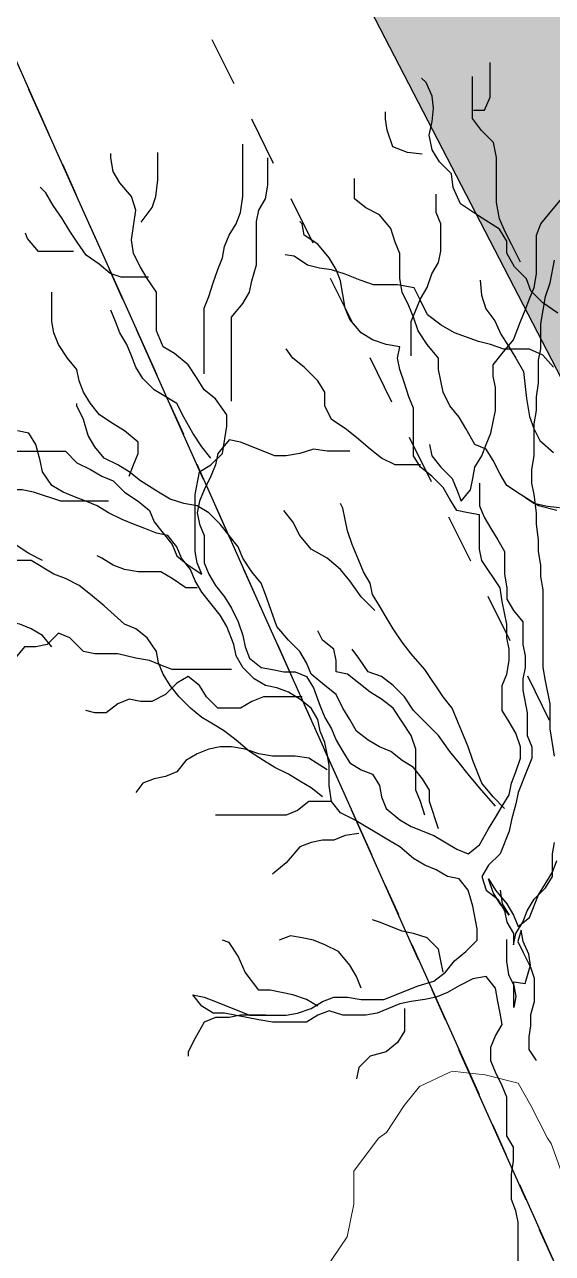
# Model space of a CAD drawing. Header units: centimetres. Extents: x 0 to 642158, y -847 to 649707.
# Drawn here: x 617024.75 to 617032.77, y 620858 to 620876.68 of the extents above; entities that cross this region are included whole.
import ezdxf

# ---------------------------------------------------------------- set-up
doc = ezdxf.new("R2010")
doc.units = ezdxf.units.CM
doc.header["$MEASUREMENT"] = 0
doc.linetypes.add('CENTERX2', pattern=[4, 2.5, -0.5, 0.5, -0.5])
doc.linetypes.add('JIS_02_0.7', pattern=[1.35, 0.75, -0.6])
doc.layers.add('MEV_schema paysager_Ha', color=7, linetype='Continuous', lineweight=25, transparency=0.13)
for name, color, linetype, lineweight in [('MEV_vegetal_V', 7, 'Continuous', 25), ('WAL_parcellaire agricole', 7, 'JIS_02_0.7', 25), ('WAL_topographie 0.5', 253, 'Continuous', 20)]:
    doc.layers.add(name, color=color, linetype=linetype, lineweight=lineweight)
doc.layers.add('SPW_parcellaire cadastral', color=7, linetype='CENTERX2', lineweight=25, true_color=0xff0542)
picture_1 = doc.add_image_def('image2.png', size_in_pixel=(6614, 11023))

# ---------------------------------------------------------------- blocks, each defined once
blk = doc.blocks.new('chataignier')
at = {"layer": 'MEV_vegetal_V'}
for points in [[(-2.24, 29.449), (-2.034, 29.449), (-1.931, 29.689), (-1.931, 30.341)], [(-0.664, 25.653), (-0.944, 25.849), (-1.168, 26.073), (-1.252, 26.297), (-1.476, 26.521), (-1.616, 26.773), (-1.616, 26.997), (-1.756, 27.221), (-2.148, 27.472), (-2.484, 27.697), (-2.624, 28.004), (-2.652, 28.256), (-2.876, 28.48), (-3.016, 28.704), (-3.072, 28.984), (-3.016, 29.236), (-2.988, 29.488), (-3.016, 29.712), (-3.128, 29.964), (-3.212, 30.048)], [(-1.364, 26.605), (-1.532, 26.941), (-1.644, 27.164), (-1.756, 27.416), (-1.812, 27.724), (-1.812, 28.564), (-1.868, 28.844), (-2.092, 29.068), (-2.26, 29.292), (-2.26, 30.076)], [(-3.201, 28.626), (-3.475, 28.66), (-3.75, 28.763), (-3.852, 29.072), (-3.887, 29.278), (-3.887, 29.415)], [(-2.129, 22.477), (-2.129, 22.052), (-2.044, 21.839), (-1.917, 21.626), (-1.789, 21.414), (-1.661, 21.201), (-1.661, 20.776), (-1.619, 20.521), (-1.619, 20.309), (-1.491, 20.096), (-1.321, 19.883), (-1.321, 19.458), (-1.279, 19.246), (-1.279, 19.033), (-1.321, 18.821), (-1.321, 18.608), (-1.236, 18.183), (-1.236, 17.758), (-1.151, 17.545), (-1.151, 17.333), (-1.236, 17.12), (-1.406, 16.695), (-1.449, 16.482), (-1.534, 16.185), (-1.576, 15.972), (-1.746, 15.547), (-1.959, 15.335), (-2.087, 15.122), (-2.002, 14.867), (-1.789, 14.697), (-1.661, 14.484), (-1.619, 14.272), (-1.491, 14.059), (-1.491, 13.847), (-1.449, 14.059), (-1.321, 14.272), (-1.236, 14.484), (-1.109, 14.697), (-0.896, 14.909), (-0.768, 15.122), (-0.768, 15.547), (-0.726, 15.76)], [(-0.726, 17.375), (-0.811, 17.885), (-0.811, 18.353), (-0.896, 18.778), (-0.938, 19.033), (-0.938, 20.479), (-0.981, 20.734), (-0.981, 20.946), (-1.024, 21.201), (-1.024, 21.414), (-1.066, 21.711), (-1.066, 21.924), (-1.109, 22.264), (-1.151, 22.477), (-1.151, 22.732), (-1.109, 22.987), (-1.109, 23.582), (-1.066, 23.837), (-1.066, 24.092), (-1.024, 24.347), (-1.024, 24.772), (-0.981, 24.985), (-0.981, 25.453), (-0.938, 25.708), (-0.896, 25.963), (-0.811, 26.218), (-0.726, 26.643)], [(-7.275, 24.517), (-7.275, 25.75), (-7.19, 25.963), (-7.105, 26.218), (-7.02, 26.473), (-6.935, 26.685), (-6.892, 26.898), (-6.807, 27.111), (-6.68, 27.323), (-6.595, 27.536), (-6.552, 27.833), (-6.552, 28.811)], [(-10.933, 23.072), (-9.869, 23.072), (-9.657, 22.859), (-9.402, 22.732), (-9.189, 22.604), (-8.976, 22.519), (-8.764, 22.307), (-8.509, 22.137), (-8.296, 21.967), (-8.211, 21.754), (-8.041, 21.541), (-7.871, 21.329), (-7.786, 21.116), (-7.573, 20.946), (-7.318, 20.776), (-7.403, 20.989), (-7.445, 21.201), (-7.445, 22.264), (-7.36, 22.689), (-7.148, 22.817), (-6.935, 23.029), (-6.85, 23.54), (-6.85, 23.752), (-7.063, 24.05), (-7.275, 24.22), (-7.403, 24.432), (-7.573, 24.687), (-7.828, 24.9), (-8.041, 25.027), (-8.168, 25.325), (-8.168, 26.048), (-8.338, 26.303), (-8.466, 26.515), (-8.594, 26.771), (-8.636, 27.026), (-8.594, 27.281), (-8.551, 27.578), (-8.636, 27.833), (-8.849, 28.088), (-8.976, 28.301), (-9.019, 28.556), (-9.019, 28.641)], [(-8.45, 27.357), (-8.244, 27.631), (-8.176, 27.837), (-8.142, 28.146), (-8.142, 28.66)], [(-6.765, 24.007), (-6.765, 25.58), (-6.552, 25.835), (-6.425, 26.048), (-6.382, 26.26), (-6.297, 26.558), (-6.297, 27.366), (-6.254, 27.578), (-6.127, 27.791), (-6.084, 28.046), (-6.084, 28.556)], [(-3.065, 23.199), (-3.022, 22.987), (-2.852, 22.774), (-2.64, 22.562), (-2.554, 22.349), (-2.469, 22.137), (-2.299, 22.349), (-2.257, 22.562), (-2.214, 22.774), (-2.087, 22.987), (-2.002, 23.199), (-1.917, 23.412), (-1.832, 23.837), (-1.832, 24.262), (-1.874, 24.475), (-1.874, 24.687), (-1.704, 24.9), (-1.491, 25.155), (-1.364, 25.495), (-1.279, 25.708), (-1.194, 25.92), (-1.109, 26.133), (-1.066, 26.388), (-1.066, 27.111), (-0.981, 27.323), (-0.811, 27.536), (-0.598, 27.791)], [(-0.683, 21.967), (-1.024, 22.052), (-1.364, 22.264), (-1.619, 22.434), (-1.746, 22.647), (-1.874, 22.902), (-2.002, 23.114), (-2.214, 23.199), (-2.384, 23.497), (-2.512, 23.71), (-2.682, 23.922), (-2.81, 24.177), (-2.852, 24.39), (-2.895, 24.602), (-2.895, 24.815), (-3.107, 25.07), (-3.278, 25.325), (-3.363, 25.58), (-3.448, 25.793), (-3.575, 26.048), (-3.618, 26.303), (-3.618, 26.771), (-3.703, 26.983), (-3.788, 27.238), (-4.001, 27.493), (-4.256, 27.621), (-4.468, 27.791), (-4.468, 28.173)], [(-8.313, 26.328), (-8.828, 26.328), (-9.034, 26.396), (-9.239, 26.568), (-9.48, 26.739), (-9.651, 26.979), (-9.788, 27.185), (-9.926, 27.425), (-10.097, 27.665), (-10.235, 27.906), (-10.337, 28.008)], [(-3.405, 24.857), (-3.405, 25.495), (-3.32, 25.708), (-3.235, 25.92), (-3.107, 26.133), (-3.022, 26.388), (-2.895, 26.6), (-2.852, 26.813), (-2.852, 27.323), (-2.937, 27.536), (-2.937, 27.876)], [(-4.553, 23.072), (-4.979, 23.072), (-5.234, 23.114), (-5.489, 23.029), (-5.744, 22.987), (-5.957, 22.987), (-6.595, 23.242), (-6.807, 23.284), (-7.02, 23.029), (-7.063, 22.817), (-7.148, 22.604), (-7.275, 22.349), (-7.36, 22.137), (-7.403, 21.924), (-7.36, 21.711), (-7.275, 21.499), (-7.275, 20.989), (-7.19, 20.776), (-7.063, 20.564), (-6.892, 20.351), (-6.765, 20.139), (-6.637, 19.883), (-6.552, 19.628), (-6.51, 19.416), (-6.425, 19.203), (-6.212, 19.033), (-5.999, 18.991), (-5.787, 18.948), (-5.574, 18.948), (-5.361, 18.863), (-5.234, 18.651), (-5.106, 18.31), (-5.021, 18.098), (-4.894, 17.885), (-4.809, 17.673), (-4.681, 17.46), (-4.553, 17.248), (-4.341, 17.12), (-4.128, 17.035), (-4.001, 16.823), (-3.958, 16.61), (-3.873, 16.397), (-3.618, 16.185), (-3.405, 16.057), (-2.98, 15.887), (-2.554, 15.632), (-2.342, 15.547), (-2.129, 15.717), (-1.959, 16.015), (-1.832, 16.227), (-1.704, 16.44), (-1.576, 16.652), (-1.534, 16.865), (-1.449, 17.078), (-1.364, 17.333), (-1.364, 17.545), (-1.449, 17.8), (-1.576, 18.013), (-1.704, 18.225), (-1.704, 18.693), (-1.619, 18.906), (-1.576, 19.161), (-1.576, 19.373), (-1.619, 19.586), (-1.619, 19.841), (-1.704, 20.266), (-1.746, 20.521), (-2.087, 21.031), (-2.129, 21.244), (-2.129, 21.882), (-2.342, 21.924), (-2.554, 21.967), (-2.682, 22.179), (-2.81, 22.392), (-3.022, 22.604), (-3.235, 22.774), (-3.363, 22.987), (-3.363, 23.88), (-3.448, 24.092), (-3.533, 24.347), (-3.618, 24.602), (-3.66, 24.815), (-3.618, 25.027), (-3.873, 25.07), (-4.128, 25.155), (-4.341, 25.283), (-4.553, 25.538), (-4.638, 25.75), (-4.681, 26.005), (-4.724, 26.26), (-4.809, 26.473), (-4.936, 26.685), (-5.149, 26.941), (-5.404, 27.111), (-5.446, 27.323), (-5.489, 27.366)], [(-9.72, 26.808), (-10.372, 26.808), (-10.578, 27.048), (-10.612, 27.151)], [(-0.748, 24.645), (-0.944, 24.869), (-1.196, 24.981), (-1.672, 24.981), (-1.924, 25.065), (-2.148, 25.121), (-2.596, 25.289), (-2.848, 25.429), (-3.1, 25.625), (-3.24, 25.905), (-3.352, 26.129), (-3.66, 26.185), (-4.109, 26.185), (-4.361, 26.269), (-4.641, 26.381), (-4.893, 26.465), (-5.117, 26.493), (-5.341, 26.549), (-5.593, 26.717), (-5.761, 26.745)], [(-1.406, 5.514), (-1.406, 8.66), (-1.449, 8.873), (-1.534, 9.085), (-1.534, 9.553), (-1.491, 9.808), (-1.491, 10.063), (-1.619, 10.275), (-1.619, 10.998), (-1.704, 11.211), (-1.832, 11.466), (-1.917, 11.678), (-1.917, 11.933), (-1.832, 12.146), (-1.704, 12.359), (-1.746, 12.571), (-1.789, 12.784), (-1.832, 13.039), (-2.002, 13.251), (-2.257, 13.209), (-2.512, 13.081), (-2.725, 12.954), (-2.937, 12.869), (-3.15, 12.826), (-3.405, 12.784), (-3.618, 12.741), (-3.83, 12.656), (-4.043, 12.571), (-4.256, 12.529), (-4.681, 12.529), (-4.936, 12.614), (-5.149, 12.529), (-5.361, 12.401), (-5.999, 12.401), (-6.254, 12.444), (-6.892, 12.571), (-7.105, 12.571), (-7.318, 12.699), (-7.488, 12.911), (-7.275, 12.869), (-7.063, 12.784), (-6.425, 12.529), (-5.744, 12.529), (-5.532, 12.571), (-5.276, 12.656), (-5.064, 12.784), (-4.851, 12.869), (-4.596, 12.869), (-4.341, 12.826), (-3.915, 12.826), (-3.278, 13.081), (-2.98, 13.166), (-2.767, 13.336), (-2.597, 13.549), (-2.384, 13.719), (-2.172, 13.932), (-2.172, 14.144), (-2.257, 14.569), (-2.342, 14.867), (-2.512, 15.08), (-2.725, 15.122), (-2.937, 15.25), (-3.15, 15.335), (-3.363, 15.462), (-3.618, 15.675), (-3.83, 15.802), (-4.468, 16.185), (-4.724, 16.312), (-4.894, 16.525), (-4.936, 16.823), (-4.936, 17.205), (-4.979, 17.418), (-5.021, 17.63), (-5.106, 17.843), (-5.149, 18.055), (-5.276, 18.268), (-5.489, 18.438), (-5.702, 18.566), (-5.914, 18.651), (-6.127, 18.693), (-6.34, 18.821), (-6.552, 19.033), (-6.68, 19.246), (-6.722, 19.458), (-6.85, 19.798), (-6.978, 20.011), (-7.148, 20.224), (-7.318, 20.436), (-7.445, 20.649), (-7.53, 20.861), (-7.701, 21.074), (-7.786, 21.286), (-7.956, 21.499), (-8.168, 21.541), (-8.381, 21.626), (-8.594, 21.711), (-8.806, 21.797), (-9.061, 21.924), (-9.274, 22.052), (-9.487, 22.137), (-9.699, 22.222), (-9.912, 22.307), (-10.125, 22.434), (-10.295, 22.689), (-10.337, 22.902), (-10.422, 23.199), (-10.55, 23.412), (-10.763, 23.455)], [(-2.12, 26.269), (-2.092, 25.989), (-2.008, 25.737), (-1.84, 25.513), (-1.728, 25.261), (-1.588, 25.037), (-1.448, 24.813), (-1.308, 24.561), (-1.252, 24.057), (-1.196, 23.721), (-1.112, 23.497), (-1, 23.273), (-0.748, 23.049)], [(-0.635, 22.013), (-0.86, 22.041), (-1.112, 22.097), (-1.28, 22.209)], [(-8.679, 22.604), (-8.594, 22.817), (-8.509, 23.029), (-8.509, 23.242), (-8.764, 23.455), (-8.976, 23.582), (-9.232, 23.752), (-9.402, 23.965), (-9.529, 24.177), (-9.614, 24.39), (-9.657, 24.602), (-9.827, 24.815), (-9.997, 25.07), (-10.082, 25.283), (-10.125, 25.495), (-10.125, 26.048)], [(-7.148, 22.944), (-7.318, 23.157), (-7.488, 23.412), (-7.658, 23.71), (-7.786, 23.965), (-8.211, 24.22), (-8.424, 24.432), (-8.551, 24.645), (-8.636, 24.857), (-8.721, 25.07), (-8.849, 25.283), (-8.934, 25.495), (-9.019, 25.708)], [(-3.235, 22.817), (-3.703, 22.817), (-3.958, 22.944), (-4.171, 23.114), (-4.426, 23.327), (-4.638, 23.497), (-4.894, 23.667), (-5.021, 23.922), (-5.021, 24.177), (-5.149, 24.39), (-5.404, 24.645), (-5.617, 24.815), (-5.744, 24.985)], [(-2.895, 16.015), (-3.065, 16.525), (-3.065, 16.737), (-3.192, 16.95), (-3.363, 17.163), (-3.575, 17.29), (-3.788, 17.46), (-4.001, 17.545), (-4.213, 17.673), (-4.426, 17.843), (-4.553, 18.055), (-4.681, 18.268), (-4.809, 18.523), (-5.021, 18.693), (-5.276, 18.906), (-5.361, 19.118), (-5.489, 19.331), (-5.702, 19.543), (-5.914, 19.798), (-6.127, 20.394), (-6.212, 20.606), (-6.382, 20.819), (-6.552, 21.074), (-6.637, 21.286), (-6.807, 21.499), (-6.978, 21.711), (-7.19, 21.924), (-7.403, 22.052), (-7.658, 22.094), (-7.913, 22.179), (-8.126, 22.307), (-8.466, 22.519), (-8.679, 22.689), (-8.891, 22.817), (-9.146, 22.944), (-9.317, 23.157), (-9.444, 23.369), (-9.529, 23.667), (-9.657, 23.922), (-9.657, 23.965)], [(-10.295, 21.031), (-10.55, 21.159), (-10.805, 21.329), (-11.018, 21.414), (-11.273, 21.414), (-11.486, 21.456), (-11.698, 21.541), (-11.911, 21.669), (-12.124, 21.669), (-12.336, 21.711), (-13.187, 21.711), (-13.399, 21.754), (-13.612, 21.882), (-13.825, 22.094), (-14.08, 22.222), (-14.335, 22.477), (-14.548, 22.689), (-14.59, 22.732)], [(-9.061, 22.137), (-9.954, 22.137), (-10.465, 22.307), (-10.677, 22.349), (-11.145, 22.349), (-11.358, 22.477), (-11.401, 22.519)], [(-1.661, 16.397), (-1.874, 16.61), (-2.087, 16.865), (-2.257, 17.29), (-2.342, 17.545), (-2.427, 17.758), (-2.554, 18.055), (-2.64, 18.268), (-2.81, 18.481), (-3.15, 18.991), (-3.405, 19.288), (-3.575, 19.501), (-3.745, 19.756), (-3.873, 19.968), (-4.001, 20.181), (-4.128, 20.394), (-4.171, 20.606), (-4.298, 20.819), (-4.383, 21.031), (-4.511, 21.329), (-4.596, 21.584), (-4.638, 21.797), (-4.681, 22.009), (-4.724, 22.094)], [(-4.086, 20.096), (-4.341, 20.351), (-4.553, 20.649), (-4.724, 20.861), (-4.979, 21.074), (-5.276, 21.244), (-5.489, 21.499), (-5.617, 21.754), (-5.787, 21.967)], [(-5.064, 16.61), (-5.276, 16.78), (-5.489, 16.908), (-5.702, 17.035), (-5.957, 17.163), (-6.169, 17.29), (-6.425, 17.46), (-6.68, 17.673), (-6.892, 17.843), (-7.105, 17.97), (-7.318, 18.098), (-7.53, 18.268), (-7.743, 18.481), (-7.913, 18.693), (-8.041, 18.906), (-8.126, 19.118), (-8.168, 19.331), (-8.338, 19.586), (-8.551, 19.756), (-8.764, 19.841), (-9.146, 20.181), (-9.402, 20.394), (-9.614, 20.564), (-9.869, 20.691), (-10.082, 20.776), (-10.507, 21.031), (-11.953, 21.031)], [(-7.403, 20.521), (-7.615, 20.521), (-7.871, 20.691), (-8.083, 20.819), (-8.509, 20.819), (-8.764, 20.861), (-8.976, 20.946), (-9.189, 21.074), (-9.274, 21.116)], [(-10.125, 19.416), (-10.295, 19.628), (-10.507, 19.756), (-10.72, 19.841), (-10.975, 19.883), (-11.188, 19.926), (-11.401, 19.756), (-11.613, 19.756), (-11.826, 19.968), (-12.038, 20.053), (-12.209, 20.053)], [(-6.765, 18.991), (-7.871, 18.991), (-8.083, 19.076), (-8.296, 19.161), (-8.551, 19.203), (-8.891, 19.288), (-9.317, 19.288), (-9.529, 19.331), (-9.784, 19.586), (-9.997, 19.671), (-10.21, 19.458), (-10.422, 19.416), (-10.635, 19.416), (-10.805, 19.203), (-11.018, 19.161), (-11.23, 19.246), (-11.401, 19.033), (-11.613, 18.991), (-11.826, 18.991), (-11.996, 18.778), (-12.294, 18.863), (-12.336, 18.863)], [(-3.15, 16.27), (-3.235, 16.525), (-3.32, 16.737), (-3.32, 17.503), (-3.405, 17.758), (-3.575, 18.013), (-3.745, 18.268), (-3.958, 18.438), (-4.171, 18.566), (-4.383, 18.736), (-4.596, 18.906), (-4.809, 18.948), (-4.809, 19.161), (-4.851, 19.373), (-5.064, 19.543), (-5.149, 19.713)], [(-1.832, 16.44), (-2.129, 16.78), (-2.342, 17.035), (-2.512, 17.248), (-2.682, 17.46), (-2.895, 17.758), (-3.107, 17.97), (-3.363, 18.225), (-3.533, 18.481), (-3.745, 18.693), (-3.958, 18.863), (-4.213, 18.948), (-4.383, 19.203), (-4.511, 19.373)], [(-1.746, 14.867), (-1.704, 14.612), (-1.576, 14.399), (-1.746, 14.612), (-1.874, 14.824), (-1.959, 15.08), (-1.832, 14.867), (-1.619, 14.612), (-1.491, 14.399), (-1.406, 14.187), (-1.194, 14.357), (-1.024, 14.782), (-0.896, 14.994), (-0.768, 15.207), (-0.683, 15.42)], [(-5.446, 18.481), (-6.169, 18.481), (-6.382, 18.395), (-6.595, 18.268), (-7.02, 18.268), (-7.233, 18.481), (-7.36, 18.693), (-7.573, 18.863), (-7.786, 18.736), (-7.998, 18.523), (-8.253, 18.395), (-8.466, 18.395), (-8.679, 18.438), (-8.891, 18.353), (-9.104, 18.183), (-9.317, 18.183), (-9.487, 18.225)], [(-4.979, 17.12), (-5.319, 17.333), (-5.574, 17.375), (-5.999, 17.375), (-6.254, 17.418), (-6.51, 17.503), (-6.765, 17.545), (-6.978, 17.545), (-7.19, 17.503), (-7.403, 17.418), (-7.615, 17.29), (-7.786, 17.078), (-7.998, 16.993), (-8.211, 16.95), (-8.424, 16.865), (-8.551, 16.695)], [(-4.894, 16.525), (-5.319, 16.525), (-5.532, 16.355), (-5.744, 16.27), (-7.063, 16.27)], [(-4.383, 15.93), (-4.638, 15.887), (-4.851, 15.802), (-5.064, 15.802), (-5.276, 15.76), (-5.489, 15.675), (-5.744, 15.377), (-5.957, 15.207), (-5.999, 15.165)], [(-2.81, 13.336), (-2.852, 13.549), (-2.895, 13.762), (-3.107, 13.974), (-3.363, 14.059), (-3.575, 14.102), (-4.001, 14.272), (-4.128, 14.314)], [(-4.341, 13.039), (-4.426, 13.251), (-4.553, 13.464), (-4.766, 13.719), (-5.021, 13.847), (-5.234, 13.932), (-5.446, 13.974), (-5.659, 14.017), (-5.872, 13.932)], [(-1.622, 13.946), (-1.622, 13.534), (-1.588, 13.294), (-1.485, 13.088), (-1.451, 12.882), (-1.485, 12.676), (-1.485, 13.157), (-1.279, 13.122), (-1.176, 13.465), (-1.21, 13.671), (-1.313, 13.911), (-1.348, 14.117), (-1.416, 13.911), (-1.313, 13.705), (-1.176, 13.431), (-1.107, 13.225), (-1.107, 12.779), (-1.176, 12.539), (-1.176, 12.333), (-1.21, 12.128), (-1.21, 11.888), (-1.073, 11.682)], [(-5.149, 12.699), (-5.361, 12.826), (-5.617, 12.911), (-6.042, 12.996), (-6.254, 12.996), (-6.51, 13.336), (-6.637, 13.634), (-6.807, 13.889), (-6.935, 13.932)], [(-3.533, 12.656), (-3.533, 12.231), (-3.66, 12.019), (-3.873, 11.848), (-4.171, 11.763), (-4.383, 11.551), (-4.426, 11.338)], [(-6.127, 12.529), (-6.595, 12.529), (-6.807, 12.486), (-7.063, 12.486), (-7.275, 12.401), (-7.445, 12.104), (-7.573, 11.848), (-7.573, 11.763)]]:
    blk.add_lwpolyline(points, dxfattribs=at)
blk = doc.blocks.new('legende vegetal')
at = {"layer": 'MEV_vegetal_V', "xscale": 0.813380367051966, "yscale": 0.813380367051966, "zscale": 0.813380367051966}
blk.add_blockref('chataignier', (617033.296, 620851.237), dxfattribs=at)

msp = doc.modelspace()

# ---------------------------------------------------------------- hatches: boundary and pattern name
at = {"layer": 'MEV_schema paysager_Ha', "true_color": 0xffffff, "transparency": 33554687}
h = msp.add_hatch(color=7, dxfattribs=at)
h.dxf.hatch_style = 1
h.paths.add_polyline_path([(617076.957, 620775.289), (617077.201, 620777.105), (617077.126, 620779.957), (617075.099, 620784.986), (617072.172, 620790.466), (617067.368, 620798.797), (617064.065, 620804.577), (617056.243, 620818.296), (617050.046, 620830.95), (617047.611, 620836.834), (617045.379, 620844.037), (617042.362, 620852.742), (617037.909, 620861.649), (617028.342, 620880.123), (617020.095, 620896.123), (617010.198, 620916.411), (617002.446, 620933.73), (616993.044, 620956.493), (616983.642, 620978.596), (616973.25, 621002.678), (616968.962, 621012.244), (616965.663, 621021.976), (616955.436, 621040.45), (616945.21, 621059.419), (616940.921, 621068.986), (616935.478, 621077.398), (616927.231, 621088.119), (616919.756, 621098.032), (616908.594, 621115.419), (616899.05, 621136.883), (616888.424, 621173.846), (616877.62, 621211.722), (616864.401, 621250.858), (616862.596, 621274.031), (616860.047, 621301.222), (616858.914, 621326.713), (616859.197, 621346.539), (616860.896, 621376.279), (616861.463, 621404.886), (616860.613, 621429.244), (616859.48, 621444.822), (616854.948, 621465.215), (616849, 621490.706), (616837.671, 621532.058), (616829.74, 621571.711), (616822.943, 621588.705), (616820.394, 621592.954), (616812.463, 621606.549), (616808.781, 621634.306), (616806.798, 621652.15), (616807.931, 621670.56), (616809.064, 621685.289), (616812.18, 621684.156), (616809.914, 621652.433), (616812.18, 621634.873), (616813.879, 621615.896), (616816.995, 621605.7), (616822.943, 621593.52), (616829.174, 621581.341), (616832.006, 621572.561), (616837.954, 621544.521), (616851.266, 621492.689), (616857.498, 621468.614), (616860.896, 621451.903), (616862.879, 621435.758), (616864.295, 621409.984), (616863.729, 621378.545), (616862.029, 621341.724), (616862.313, 621319.632), (616865.428, 621273.181), (616866.561, 621255.621), (616870.995, 621241.549), (616880.863, 621212.431), (616888.067, 621186.88), (616893.901, 621167.537), (616903.21, 621136.7), (616913.794, 621113.645), (616922.701, 621099.354), (616933.688, 621085.113), (616938.674, 621078.225), (616946.15, 621064.154), (616956.913, 621043.761), (616966.26, 621026.766), (616969.942, 621016.853), (616981.555, 620991.079), (616995.15, 620956.807), (617005.346, 620932.732), (617016.676, 620908.941), (617026.306, 620890.247), (617038.202, 620866.455), (617044.999, 620853.993), (617049.248, 620839.831), (617054.346, 620826.519), (617065.959, 620806.409), (617077.565, 620785.227), (617080.472, 620780.563), (617081.622, 620779.211), (617083.041, 620778.332)])
at = {"layer": 'MEV_schema paysager_Ha', "transparency": 33554687}
h = msp.add_hatch(dxfattribs=at)
h.set_pattern_fill('AR-CONC', color=256, angle=180)
h.set_pattern_definition([(230, (-1675.227, 123.2765), (-7.172601826, 0.62752135), [0.75, -8.25]), (175, (-1675.227, 123.2765), (1.387513336, -7.52192134), [0.6, -6.6]), (280.4514445, (-1675.8244, 123.329), (-5.78508847, -6.89439991), [0.63740192, -7.01142112]), (226.1842, (-1675.227, 121.2765), (-10.67241331, 1.65519281), [1.125, -12.375]), (276.6356355, (-1676.116, 121.414), (-9.34661946, -9.74118601), [0.95610342, -10.5171376]), (171.184164, (-1675.227, 121.277), (-9.34661945, -9.741186), [0.9, -9.90000001]), (201, (-1676.227, 121.7765), (-5.96907052, 4.026188907), [0.75, -8.25]), (146, (-1676.227, 121.7765), (-2.43315332, -7.25150045), [0.6, -6.6]), (251.4514447, (-1676.724, 122.112), (-8.40222377, -3.22531153), [0.6374019, -7.01142112]), (217.5, (-1675.2267, 123.2765), (-0.121598553, -3.328938538), [0, -6.52, 0, -6.7, 0, -6.625]), (187.5, (-1675.2267, 123.2765), (-2.630695374, -3.944117119), [0, -3.82, 0, -6.37, 0, -2.525]), (147.5, (-1672.9967, 123.2765), (-5.338224362, 0.225548717), [0, -2.5, 0, -7.8, 0, -10.35]), (137.5, (-1671.9967, 123.2765), (-5.831861693, -1.001049823), [0, -3.25, 0, -5.18, 0, -7.35])])
edge = h.paths.add_edge_path()
edge.add_line((617121.976, 620796.785), (617116.058, 620796.437))
edge.add_line((617116.058, 620796.437), (617105.963, 620797.481))
edge.add_line((617105.963, 620797.481), (617097.26, 620799.569))
edge.add_line((617097.26, 620799.569), (617084.032, 620804.675))
edge.add_line((617084.032, 620804.675), (617074.517, 620808.156))
edge.add_line((617074.517, 620808.156), (617071.268, 620810.361))
edge.add_line((617071.268, 620810.361), (617068.035, 620815.249))
edge.add_line((617068.035, 620815.249), (617064.74, 620822.031))
edge.add_line((617064.74, 620822.031), (617058.58, 620835.061))
edge.add_line((617058.58, 620835.061), (617054.406, 620845.682))
edge.add_line((617054.406, 620845.682), (617050.113, 620855.788))
edge.add_line((617050.113, 620855.788), (617045.999, 620866.351))
edge.add_line((617045.999, 620866.351), (617039.9, 620880.234))
edge.add_line((617039.9, 620880.234), (617033.652, 620896.308))
edge.add_line((617033.652, 620896.308), (617025.229, 620915.529))
edge.add_line((617025.229, 620915.529), (617016.633, 620934.812))
edge.add_line((617016.633, 620934.812), (617010.519, 620947.98))
edge.add_line((617010.519, 620947.98), (617007.218, 620955.828))
edge.add_line((617007.218, 620955.828), (617006.52, 620959.235))
edge.add_line((617006.52, 620959.235), (617008.724, 620965.501))
edge.add_line((617008.724, 620965.501), (617011.045, 620971.651))
edge.add_line((617011.045, 620971.651), (617007.564, 620972.231))
edge.add_line((617007.564, 620972.231), (617005.823, 620968.054))
edge.add_line((617005.823, 620968.054), (617003.516, 620963.511))
edge.add_arc((617021.194, 620957.62), 18.633, 161.5689, 193.1272)
edge.add_line((617003.047, 620953.388), (617005.585, 620947.723))
edge.add_line((617005.585, 620947.723), (617013.167, 620930.996))
edge.add_line((617013.167, 620930.996), (617022.942, 620907.238))
edge.add_line((617022.942, 620907.238), (617027.498, 620897.228))
edge.add_line((617027.498, 620897.228), (617030.865, 620889.78))
edge.add_line((617030.865, 620889.78), (617036.107, 620876.701))
edge.add_line((617036.107, 620876.701), (617043.655, 620861.585))
edge.add_line((617043.655, 620861.585), (617046.557, 620854.81))
edge.add_line((617046.557, 620854.81), (617048.998, 620848.669))
edge.add_line((617048.998, 620848.669), (617052.461, 620839.281))
edge.add_line((617052.461, 620839.281), (617057.299, 620827.332))
edge.add_line((617057.299, 620827.332), (617062.853, 620815.779))
edge.add_line((617062.853, 620815.779), (617071.7, 620800.2))
edge.add_line((617071.7, 620800.2), (617077.519, 620790.622))
edge.add_line((617077.519, 620790.622), (617081.641, 620781.651))
edge.add_line((617081.641, 620781.651), (617084.066, 620779.105))
edge.add_line((617084.066, 620779.105), (617105.15, 620789.126))
edge.add_line((617105.15, 620789.126), (617121.976, 620796.785))

# ---------------------------------------------------------------- linework, layer by layer
msp.add_lwpolyline([(617072.172, 620790.466), (617067.368, 620798.797), (617064.065, 620804.577), (617056.243, 620818.296), (617050.046, 620830.95), (617047.611, 620836.834), (617045.379, 620844.037), (617042.362, 620852.742), (617037.909, 620861.649), (617028.342, 620880.123), (617020.095, 620896.123), (617010.198, 620916.411), (617002.446, 620933.73), (616993.044, 620956.493)])
at = {"layer": 'SPW_parcellaire cadastral'}
for points in [[(617069.693, 620775.462), (617042.312, 620836.61), (617036.267, 620850.114), (617034.006, 620855.163), (617017.558, 620891.904), (616974.006, 620989.185), (616961.91, 621014.447), (616950.392, 621034.719), (616936.965, 621054.591), (616923.841, 621069.865), (616923.568, 621072.35), (616921.936, 621074.869), (616902.276, 621105.214), (616875.163, 621136.929), (616841.151, 621171.07), (616825.651, 621183.795), (616803.88, 621199.445), (616783.079, 621216.904), (616753.119, 621246.609), (616755.27, 621248.854), (616758.203, 621251.915), (616759.547, 621253.317)], [(616880.187, 621061.203), (616967.384, 620874.284), (617017.558, 620891.904), (617034.006, 620855.163), (617031.612, 620852.364), (617035.411, 620849.114), (617036.267, 620850.114), (617042.312, 620836.61), (616919.509, 620750.616)]]:
    msp.add_lwpolyline(points, dxfattribs=at)
at = {"layer": 'WAL_parcellaire agricole'}
msp.add_lwpolyline([(616881.452, 621057.429), (616882.032, 621056.075), (616966.956, 620874.471), (617019.204, 620893.394), (617054.586, 620821.986), (617070.287, 620792.592)], dxfattribs=at)
at = {"layer": 'WAL_topographie 0.5'}
msp.add_lwpolyline([(617033.407, 620857.75), (617033.25, 620858.206), (617033.233, 620858.25), (617033.069, 620858.75), (617032.903, 620859.25), (617032.75, 620859.672), (617032.698, 620859.75), (617032.444, 620860.25), (617032.25, 620860.589), (617031.75, 620860.714), (617031.417, 620860.75), (617031.25, 620860.769), (617031.2, 620860.75), (617030.75, 620860.536), (617030.519, 620860.25), (617030.25, 620859.838), (617030.125, 620859.75), (617029.75, 620859.25), (617029.75, 620858.75), (617029.75, 620858.75), (617029.65, 620858.25), (617029.313, 620857.75)], dxfattribs=at)

# ---------------------------------------------------------------- block references
at = {"layer": 'MEV_vegetal_V'}
msp.add_blockref('legende vegetal', (0.098, 0.193), dxfattribs=at)

# ---------------------------------------------------------------- pictures from other files: only their frames are drawn
image = msp.add_image(picture_1, insert=(616830.845, 620745.783), size_in_units=(429.466, 715.756), dxfattribs=dict(brightness=75))
image.dxf.flags = 7

doc.saveas('drawing.dxf')
